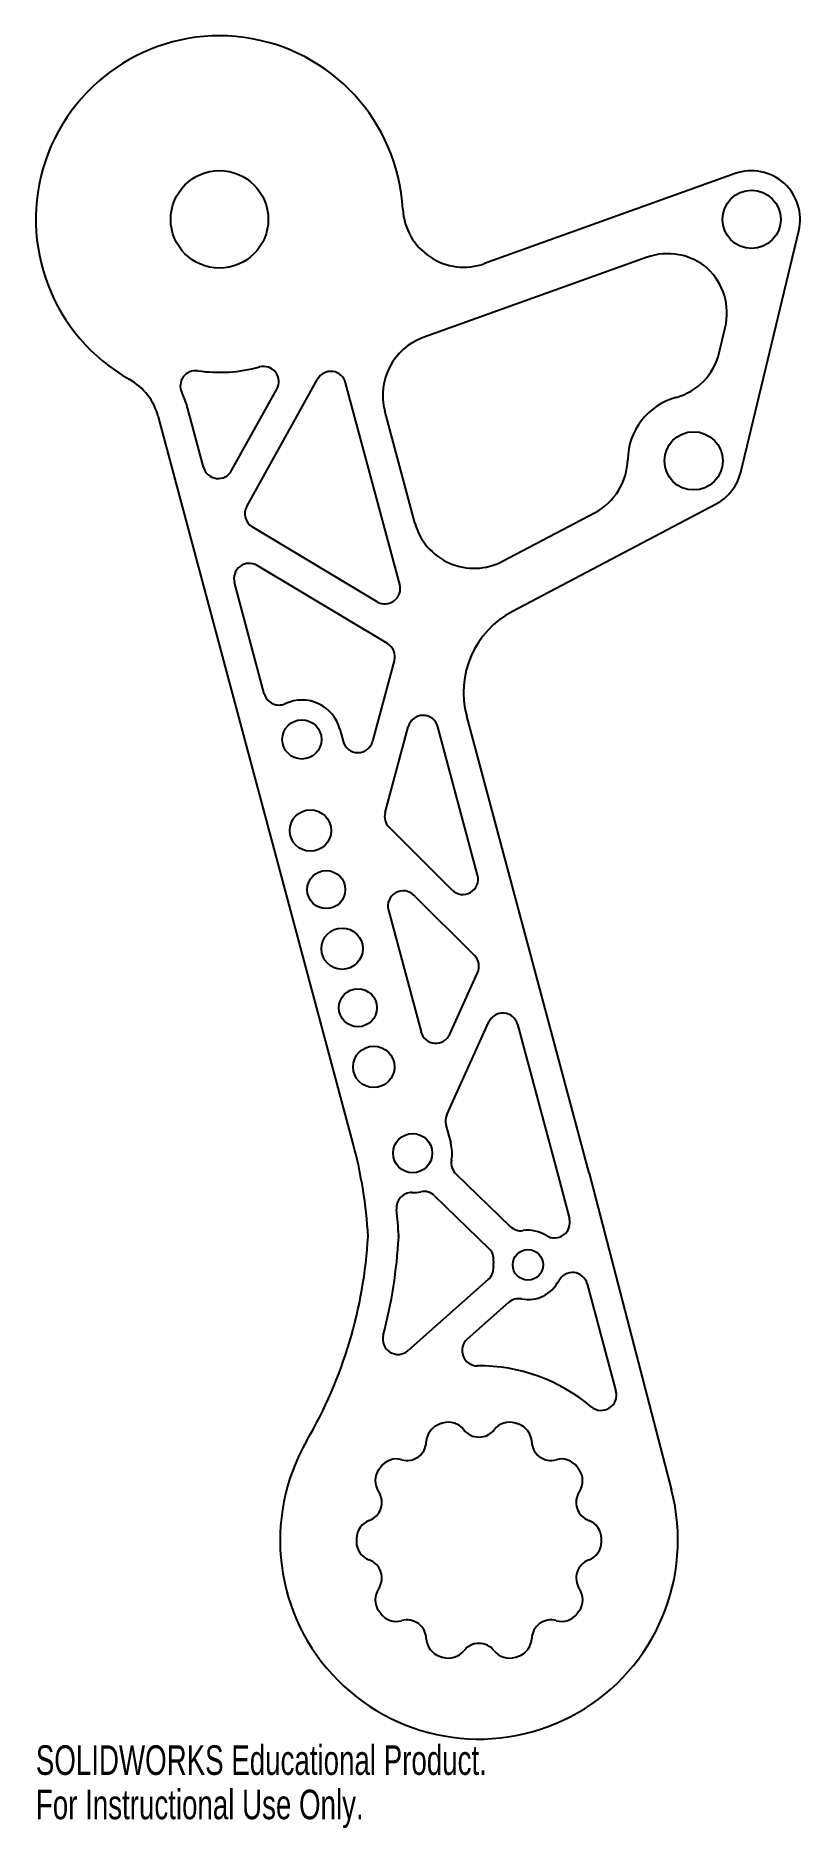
# Model space of a CAD drawing. Header units: millimetres. Extents: x -72 to 52, y -47 to 246.
import ezdxf

# ---------------------------------------------------------------- set-up
doc = ezdxf.new("R2010")
doc.units = ezdxf.units.MM
doc.styles.add('SLDTEXTSTYLE0', font='TXT', dxfattribs={"width": 0.7})

msp = doc.modelspace()

# ---------------------------------------------------------------- linework, layer by layer
at = {"color": 7, "linetype": 'Continuous', "lineweight": 25}
for p, q in [((41.86, 223.35), (0.91, 208.66)), ((42.78, 174.55), (52.25, 214.02)), ((27.46, 209.68), (-9.1, 196.57)), ((39.24, 194.08), (40.24, 198.23)), ((-40.41, 174.82), (-33.01, 188.12)), ((-37.94, 168.97), (-26.39, 189.75)), ((-12.95, 156.19), (-21.79, 189.18)), ((-45.01, 175.39), (-47.57, 184.92)), ((-10.47, 166.26), (-15.38, 184.57)), ((-20.56, 64.8), (-52.39, 183.62)), ((3.85, 160.01), (18.97, 167.98)), ((5.48, 151.82), (38.77, 169.39)), ((-16.65, 153.39), (-37.04, 165.61)), ((-14.95, 146.55), (-36.26, 159.31)), ((-35.09, 138.35), (-39.96, 156.52)), ((-17.37, 130.58), (-13.82, 143.75)), ((-22.72, 132.54), (-22.2, 130.59)), ((-15.33, 118.94), (-11.55, 132.96)), ((-0.22, 108.68), (-6.72, 132.95)), ((18, 60.01), (-2.01, 134.67)), ((-4.4, 106.27), (-14.69, 116.52)), ((-14.81, 102.99), (-9.47, 83.08)), ((-0.74, 95.56), (-10.63, 105.41)), ((-4.78, 82.7), (-0.23, 92.76)), ((-5.25, 69.52), (1.61, 84.7)), ((6.31, 84.32), (13.16, 58.73)), ((-5.39, 67.84), (-4.61, 64.93)), ((-3.77, 59.9), (5.11, 51.29)), ((13.17, 58.72), (14.77, 52.54)), ((18, 59.99), (31.46, 8.17)), ((-7.25, 56.31), (1.63, 47.7)), ((1.51, 42.59), (-11.57, 31)), ((17.67, 41.91), (22.37, 24.37)), ((4.83, 38.85), (-1.92, 32.87))]:
    msp.add_line(p, q, dxfattribs=at)
for centre, radius in [((-42.4, 215.88), 7.97), ((44.54, 215.88), 4.76), ((35.06, 176.41), 4.76), ((-28.94, 130.88), 3.2), ((-27.54, 115.99), 3.38), ((-24.96, 106.34), 3.11), ((-22.37, 96.68), 3.38), ((-19.78, 87.02), 3.11), ((-17.19, 77.36), 3.38), ((-10.83, 63.26), 3.2), ((8, 45), 2.49)]:
    msp.add_circle(centre, radius, dxfattribs=at)
for centre, radius, start, end in [((-42.4, 215.88), 30, 3.1493, 240.573), ((44.54, 215.88), 7.94, 346.5, 109.734), ((-2.46, 218.07), 10, 183.1493, 289.734), ((30.84, 200.27), 10, 49.3762, 109.734), ((30.51, 200.56), 10, 346.5, 46.8579), ((-5.72, 187.16), 10, 109.734, 195), ((29.52, 196.41), 10, 285.4894, 346.5), ((-46.3, 188.65), 2.5, 81.853, 205.8011), ((-42.4, 215.88), 25, 261.853, 285.1825), ((-35.2, 189.34), 2.5, 330.9177, 105.1825), ((-24.2, 188.53), 2.5, 15, 150.9177), ((-62.05, 181.04), 10, 15, 60.573), ((-62.05, 181.04), 15, 15, 25.8011), ((35.06, 176.41), 10.76, 105.4894, 178.8341), ((14.3, 176.83), 10, 297.8235, 358.8341), ((-42.6, 176.03), 2.5, 195, 330.9177), ((35.06, 176.41), 7.94, 297.8235, 346.5), ((-35.76, 167.75), 2.5, 150.9177, 239.0823), ((-0.81, 168.85), 10, 195, 297.8235), ((-37.54, 157.16), 2.5, 59.0823, 195), ((-15.36, 155.54), 2.5, 239.0823, 15), ((12.48, 138.55), 15, 117.8235, 195), ((-16.23, 144.4), 2.5, 344.9021, 59.0823), ((-32.67, 139), 2.5, 195, 294.6603), ((-28.94, 130.88), 6.44, 15, 114.6603), ((-9.14, 132.31), 2.5, 15, 164.9021), ((-19.79, 131.23), 2.5, 195, 344.9021), ((-12.92, 118.29), 2.5, 164.9021, 225.0979), ((-2.64, 108.04), 2.5, 225.0979, 15), ((-12.39, 103.64), 2.5, 45.0979, 195), ((-2.51, 93.79), 2.5, 335.6663, 45.0979), ((3.89, 83.67), 2.5, 15, 155.6663), ((-7.06, 83.73), 2.5, 195, 335.6663), ((-2.97, 68.49), 2.5, 155.6663, 195), ((-93, 45.39), 75, 3.2609, 15), ((-10.83, 63.26), 6.44, 349.8848, 15), ((-2.03, 61.69), 2.5, 169.8848, 225.8737), ((10.75, 58.09), 2.5, 14.5541, 15), ((14.93, 59.19), 3.17, 14.5541, 15), ((-10.99, 54.32), 2.5, 88.9787, 186.2185), ((-10.83, 63.26), 6.44, 268.9787, 281.8627), ((-8.99, 54.51), 2.5, 45.8737, 101.8627), ((-93, 45.39), 80, 3.1556, 6.2185), ((6.85, 53.08), 2.5, 225.8737, 278.1083), ((8, 45), 5.66, 57.7841, 98.1083), ((12.35, 51.91), 2.5, 237.7841, 14.5541), ((-93, 53.92), 75, 329.896, 356.7391), ((-93, 53.92), 80, 345.2205, 356.8444), ((-15.62, 49.65), 2.5, 356.8444, 3.1556), ((-0.11, 45.9), 2.5, 353.6391, 45.8737), ((-0.15, 44.46), 2.5, 311.5366, 3.7712), ((8, 45), 5.66, 173.6391, 183.7712), ((8, 45), 5.66, 259.302, 332.7318), ((15.26, 41.26), 2.5, 15, 152.7318), ((6.48, 36.98), 2.5, 79.302, 131.5366), ((-13.23, 32.87), 2.5, 165.2205, 311.5366), ((-0.26, 31), 2.5, 131.5366, 270.4892), ((0, 0), 28.5, 49.9287, 90.4892), ((19.96, 23.72), 2.5, 229.9287, 15), ((-5.41, 15.93), 3.2, 108.7585, 177.7523), ((0, 0), 20.03, 107.2415, 108.7585), ((-4.99, 16.07), 3.21, 38.2477, 107.2415), ((0, 20), 3.15, 218.2477, 321.7523), ((4.99, 16.07), 3.21, 72.7585, 141.7523), ((0, 0), 20.03, 71.2415, 72.7585), ((5.41, 15.93), 3.21, 2.2477, 71.2415), ((0, 0), 32.5, 149.896, 14.5541), ((-11.76, 16.18), 3.15, 254.2477, 357.7523), ((11.76, 16.18), 3.15, 182.2477, 285.7523), ((0, 0), 20.03, 143.2415, 144.7585), ((-13.48, 10.07), 3.21, 74.2477, 143.2415), ((13.48, 10.07), 3.21, 36.7585, 105.7523), ((0, 0), 20.03, 35.2415, 36.7585), ((-13.74, 9.71), 3.21, 144.7585, 213.7523), ((13.74, 9.71), 3.2, 326.2477, 35.2415), ((-19.02, 6.18), 3.15, 290.2477, 33.7523), ((19.02, 6.18), 3.15, 146.2477, 249.7523), ((-16.82, 0.22), 3.2, 110.2477, 179.2415), ((16.82, 0.22), 3.21, 0.7585, 69.7523), ((0, 0), 20.03, 179.2415, 180.7585), ((0, 0), 20.03, 359.2415, 0.7585), ((-16.82, -0.22), 3.21, 180.7585, 249.7523), ((16.82, -0.22), 3.21, 290.2477, 359.2415), ((-19.02, -6.18), 3.15, 326.2477, 69.7523), ((19.02, -6.18), 3.14, 110.2477, 213.7523), ((-13.74, -9.71), 3.21, 146.2477, 215.2415), ((13.74, -9.71), 3.21, 324.7585, 33.7523), ((0, 0), 20.03, 215.2415, 216.7585), ((0, 0), 20.03, 323.2415, 324.7585), ((-13.48, -10.07), 3.21, 216.7585, 285.7523), ((-11.76, -16.18), 3.15, 2.2477, 105.7523), ((11.76, -16.18), 3.15, 74.2477, 177.7523), ((13.48, -10.07), 3.21, 254.2477, 323.2415), ((-5.41, -15.93), 3.21, 182.2477, 251.2415), ((0, -20), 3.14, 38.2477, 141.7523), ((5.41, -15.93), 3.21, 288.7585, 357.7523), ((0, 0), 20.03, 251.2415, 252.7585), ((-4.99, -16.07), 3.21, 252.7585, 321.7523), ((4.99, -16.07), 3.21, 218.2477, 287.2415), ((0, 0), 20.03, 287.2415, 288.7585)]:
    msp.add_arc(centre, radius, start, end, dxfattribs=at)

# ---------------------------------------------------------------- texts
at = {"color": 7, "linetype": 'Continuous', "char_height": 4.8336, "attachment_point": 1, "style": 'SLDTEXTSTYLE0'}
for s, insert in [('SOLIDWORKS Educational Product.', (-72.4, -33.52)), ('For Instructional Use Only.', (-72.4, -40.77))]:
    msp.add_mtext(s, dxfattribs=dict(at, insert=insert))

doc.saveas('drawing.dxf')
